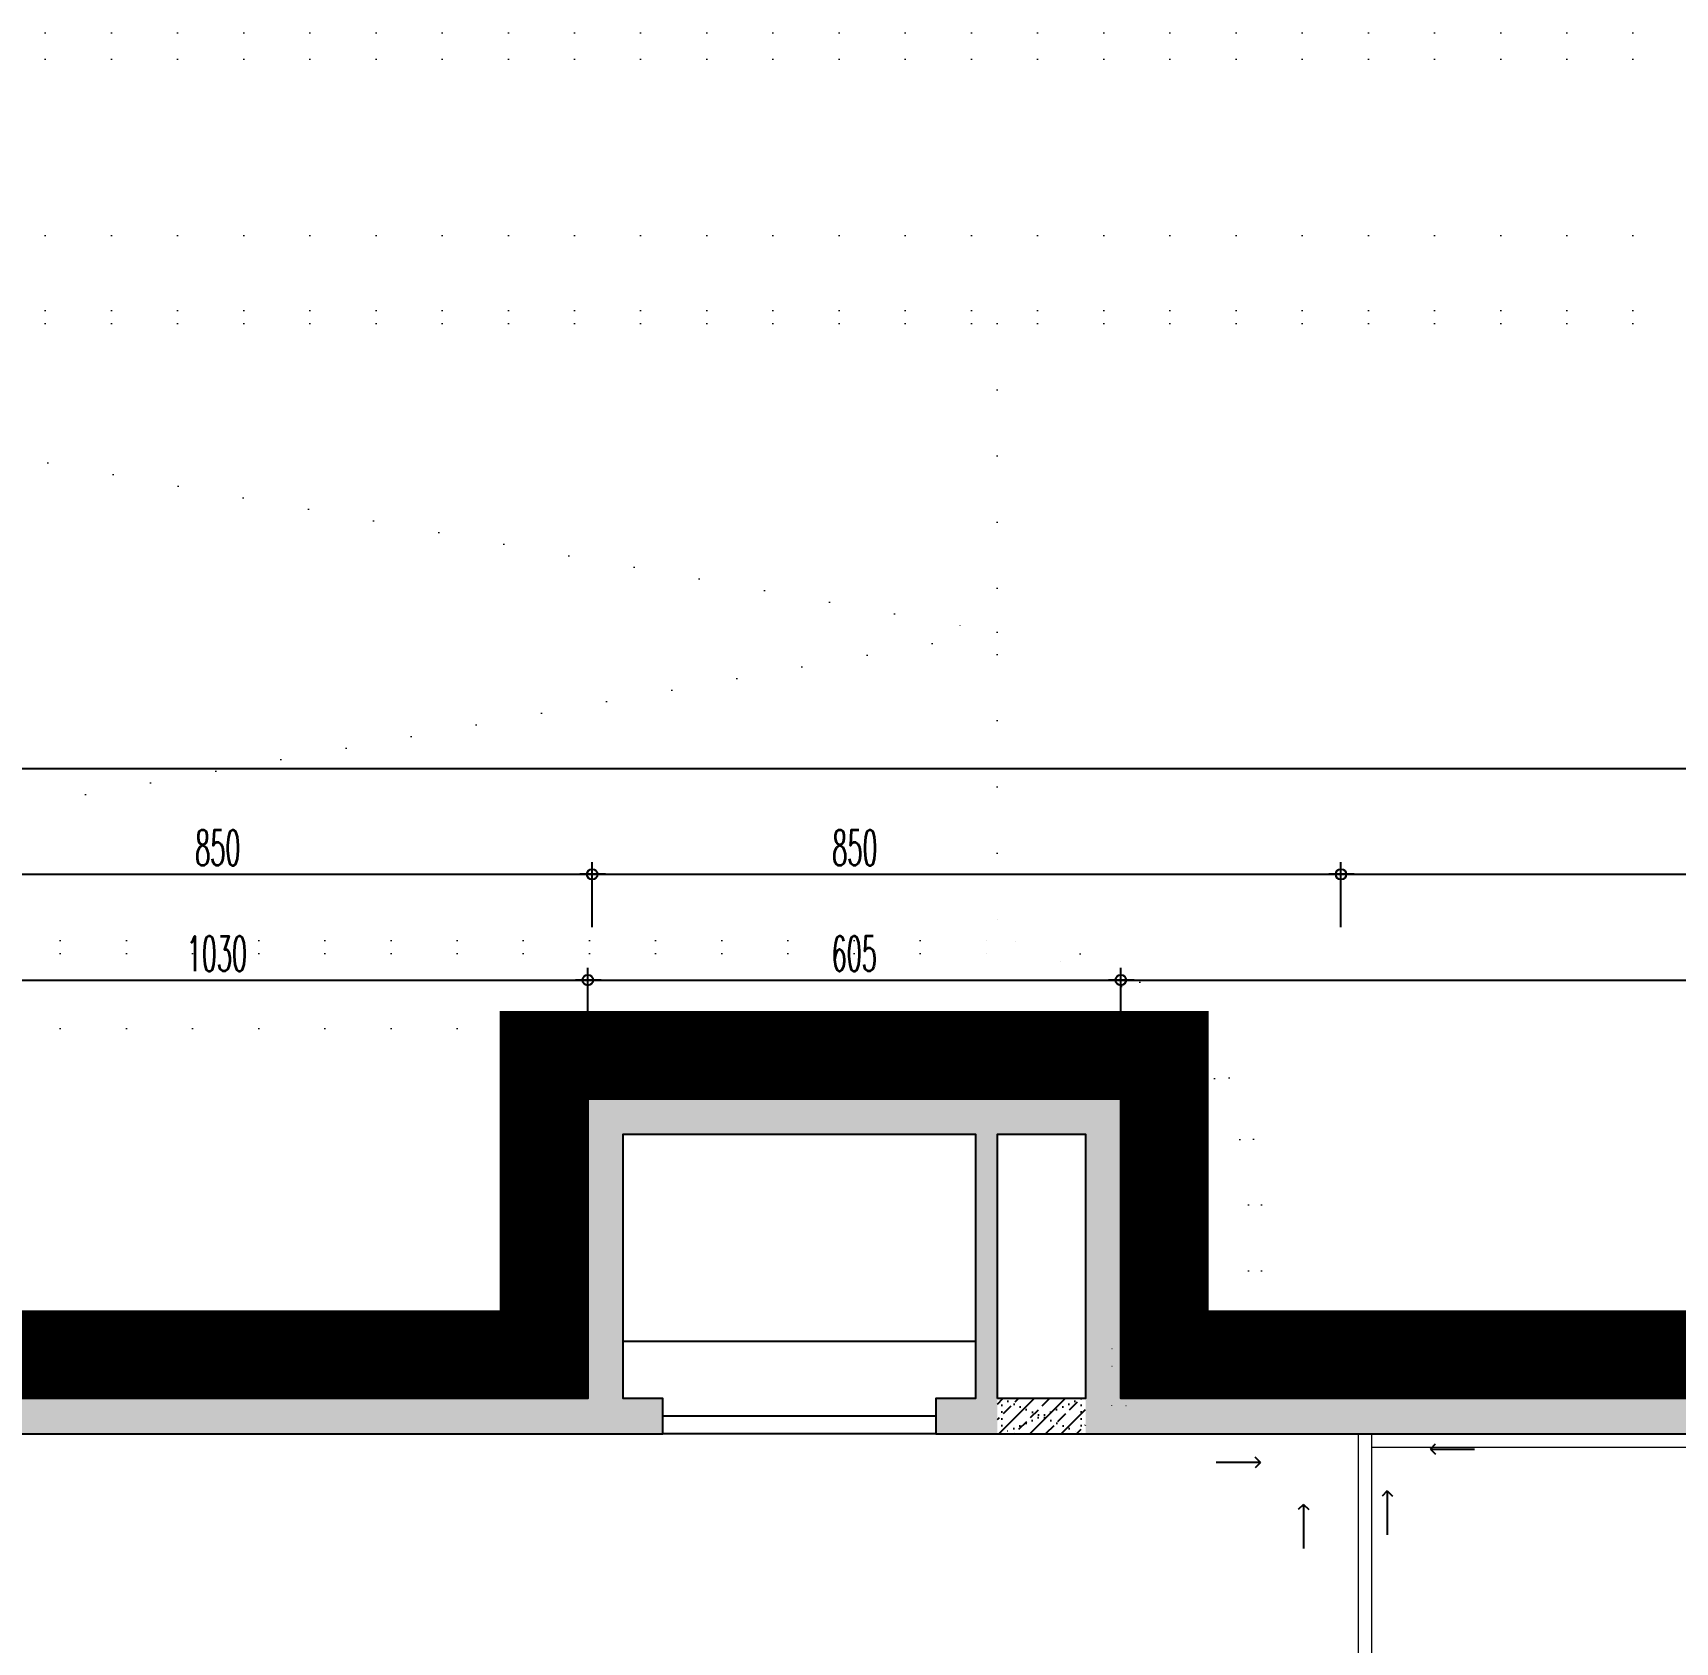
# Model space of a CAD drawing. Extents: x -5598 to 26293, y -3808 to 13850.
# Drawn here: x 1340 to 3204, y 12024 to 13850 of the extents above; entities that cross this region are included whole.
import ezdxf

# ---------------------------------------------------------------- set-up
doc = ezdxf.new("R2010")
doc.units = 0
doc.header["$LTSCALE"] = 100
doc.header["$MEASUREMENT"] = 0
doc.linetypes.add('DOT', pattern=[0.25, 0, -0.25])
for name, color, linetype in [('GOR', 7, 'Continuous'), ('KOLON', 7, 'Continuous'), ('OK', 7, 'Continuous'), ('OLCU DIS', 7, 'Continuous'), ('SOLID', 7, 'Continuous'), ('TARAMA', 7, 'Continuous')]:
    doc.layers.add(name, color=color, linetype=linetype)
for name, color, linetype, lineweight in [('Y-DUVAR ALCIPAN', 94, 'Continuous', 20), ('Y-DUVAR BIMS', 14, 'Continuous', 25), ('Y-DUVAR GAZBETON', 161, 'Continuous', 20), ('YOLLAR', 7, 'Continuous', 15)]:
    doc.layers.add(name, color=color, linetype=linetype, lineweight=lineweight)
doc.styles.add('olcu', font='romans.shx', dxfattribs={"width": 0.5})
doc.dimstyles.new('1-200', dxfattribs={"dimtxt": 40, "dimasz": 2, "dimexe": 0, "dimexo": 0, "dimgap": 10, "dimtad": 1, "dimdec": 4, "dimrnd": 0.1, "dimzin": 9, "dimdsep": 46, "dimtxsty": 'olcu', "dimblk1": 'SOL', "dimblk2": 'SAG', "dimsah": 1, "dimcen": 0, "dimse1": 1, "dimse2": 1, "dimclre": 13, "dimadec": 0, "dimazin": 0, "dimtfac": 1, "dimtdec": 4, "dimtix": 1, "dimtmove": 2, "dimatfit": 2, "dimldrblk": 'SOL', "dimfxl": 0, "dimtolj": 1, "dimarcsym": 0})
pattern_1 = [(45, (-5880, -12320), (-17.67767, 17.67767), []), (45, (-5862.322, -12320), (-17.67767, 17.67767), [12.5, -6.25])]

# ---------------------------------------------------------------- blocks, each defined once
blk = doc.blocks.new('*U550')
at = {"color": 0, "linetype": 'ByBlock', "ltscale": 3}
for p, q in [((14849.9, 1530), (-5410.1, 1530)), ((14849.9, 1500), (-5410.1, 1500)), ((14849.9, 1300), (-5410.1, 1300)), ((14849.9, 1215), (-5410.1, 1215)), ((14849.9, 1200), (-5410.1, 1200)), ((-5410.1, 500), (-3445.1, 500)), ((-5410.1, 485), (-3445.1, 485)), ((-5410.1, 400), (-3445.1, 400)), ((-3245.1, 200), (-3245.1, 36.9)), ((-3160.1, 200), (-3160.1, -20)), ((-3145.1, 200), (-3145.1, -20)), ((-3315, 36.9), (-3245.1, 36.9))]:
    blk.add_line(p, q, dxfattribs=at)
at = {"color": 16, "linetype": 'ByBlock', "ltscale": 3}
for p, q in [((-5410.1, 1200), (-3445.1, 850)), ((-3445.1, 1200), (-3445.1, 500)), ((-3445.1, 850), (-5410.1, 500))]:
    blk.add_line(p, q, dxfattribs=at)
at = {"color": 0, "linetype": 'ByBlock', "ltscale": 3}
for points in [[(-3315, 16.9), (-3299, 16.9), (-3299, -28.1), (-3315, -28.1)], [(-3299, -1), (-3255.6, -1), (-3255.6, -5), (-3299, -5)], [(-3255.6, -1), (-2450.6, -1), (-2450.6, -5), (-3255.6, -5)]]:
    blk.add_lwpolyline(points, close=True, dxfattribs=at)
for radius in [300, 285, 200]:
    blk.add_arc((-3445.1, 200), radius, 0, 90, dxfattribs=at)
blk = doc.blocks.new('TASIYICI SISTEM (1.BODRUM KAT)')
at = {"layer": 'TARAMA'}
h = blk.add_hatch(dxfattribs=at)
h.set_pattern_fill('ANSI33', color=253, scale=100)
h.set_pattern_definition(pattern_1)
h.paths.add_polyline_path([(14455, -490), (14410, -490), (14410, -190), (14810, -190), (14810, -490), (14765, -490), (14765, -530), (14890, -530), (14890, -1480), (15145, -1480), (15145, -1450), (14920, -1450), (14920, -530), (15350, -530), (15350, -4295.5), (15370, -4340.5), (15390, -4295.5), (15390, -490), (14850, -490), (14850, -150), (14370, -150), (14370, -490), (9600, -490), (9600, -150), (9120, -150), (9120, -490), (7560, -490), (7560, -150), (7080, -150), (7080, -490), (6625, -490), (6625, -150), (5645, -150), (5645, -490), (5200, -490), (5200, -150), (4720, -150), (4720, -490), (2000, -490), (2000, -150), (1520, -150), (1520, -490), (375, -490), (375, -150), (-55, -150), (-55, -110), (-2165, -110), (-2165, -20), (-3305, -20), (-3305, 320), (-3910, 320), (-3910, -20), (-4940, -20), (-4940, 320), (-5610, 320), (-5610, -20), (-6080, -20), (-6080, -60), (-5525, -60), (-5525, -20), (-5570, -20), (-5570, 280), (-5170, 280), (-5170, -20), (-5215, -20), (-5215, -60), (-5110, -60), (-5110, -20), (-5145, -20), (-5145, 280), (-4980, 280), (-4980, -20), (-5020, -20), (-5020, -60), (-3825, -60), (-3825, -20), (-3870, -20), (-3870, 280), (-3470, 280), (-3470, -20), (-3515, -20), (-3515, -60), (-3445, -60), (-3445, -20), (-3445, 280), (-3345, 280), (-3345, -60), (-2225, -60), (-2225, -190), (-2095, -190), (-2095, -150), (-1385, -150), (-1385, -265), (-1355, -265), (-1355, -150), (-1005, -150), (-1005, -265), (-975, -265), (-975, -150), (-95, -150), (-95, -580), (-975, -580), (-975, -405), (-1005, -405), (-1005, -610), (-65, -610), (-65, -530), (205, -530), (205, -490), (-65, -490), (-65, -190), (335, -190), (335, -490), (325, -490), (325, -530), (1605, -530), (1605, -490), (1560, -490), (1560, -190), (1960, -190), (1960, -490), (1915, -490), (1915, -530), (4805, -530), (4805, -490), (4760, -490), (4760, -190), (5160, -190), (5160, -490), (5115, -490), (5115, -530), (6445, -530), (6445, -490), (5685, -490), (5685, -190), (6585, -190), (6585, -530), (7165, -530), (7165, -490), (7120, -490), (7120, -190), (7520, -190), (7520, -490), (7475, -490), (7475, -530), (9205, -530), (9205, -490), (9160, -490), (9160, -190), (9560, -190), (9560, -490), (9515, -490), (9515, -530), (14455, -530)])
h = blk.add_hatch(dxfattribs=at)
h.set_pattern_fill('ANSI33', color=253, scale=100, style=2)
h.set_pattern_definition(pattern_1)
h.paths.add_polyline_path([(-3440, -20), (-3445, -20), (-3445, -60), (-3440, -60)])
h.paths.add_polyline_path([(-3350, -20), (-3440, -20), (-3440, -60), (-3350, -60)])
h.paths.add_polyline_path([(-3345, -20), (-3350, -20), (-3350, -60), (-3345, -60)])
at = {"layer": 'GOR', "color": 6}
blk.add_line((-3870, 45), (-3470, 45), dxfattribs=at)
at = {"layer": 'KOLON', "color": 4, "linetype": 'DOT', "ltscale": 0.3}
for p, q in [((-3440, -20), (-3440, -60)), ((-3440, -20), (-3350, -60)), ((-3350, -20), (-3440, -60)), ((-3350, -20), (-3350, -60))]:
    blk.add_line(p, q, dxfattribs=at)
at = {"layer": 'KOLON', "color": 4}
for points in [[(-55, -110), (-2165, -110), (-2165, -20), (-3305, -20), (-3305, 320), (-3910, 320), (-3910, -20), (-4940, -20)], [(-5020, -60), (-3825, -60), (-3825, -20), (-3870, -20), (-3870, 280), (-3470, 280), (-3470, -20), (-3515, -20), (-3515, -60), (-2225, -60), (-2225, -190), (-2095, -190), (-2095, -150), (-1385, -150), (-1385, -265), (-1355, -265), (-1355, -150), (-1005, -150)], [(-3445, -20), (-3445, 280), (-3345, 280), (-3345, -20), (-3445, -20)]]:
    blk.add_lwpolyline(points, dxfattribs=at)
at = {"layer": 'Y-DUVAR BIMS'}
for p, q in [((-3515, -40), (-3825, -40)), ((-3515, -60), (-3825, -60))]:
    blk.add_line(p, q, dxfattribs=at)
blk = doc.blocks.new('OK-EGIM')
at = {"color": 0, "ltscale": 200}
for points in [[(50, 0), (0, 0)], [(50, 0), (44.2, 5.9)], [(50, 0), (44.2, -5.9)]]:
    blk.add_lwpolyline(points, dxfattribs=at)
blk = doc.blocks.new('SOL')
at = {"color": 0}
for p, q in [((0, 30), (0, -6.96)), ((7.58, 0), (-6.97, 0))]:
    blk.add_line(p, q, dxfattribs=at)
blk.add_circle((0, 0), 3, dxfattribs=at)
blk = doc.blocks.new('SAG')
at = {"color": 0}
for p, q in [((7.58, 0), (-6.97, 0)), ((0, -30), (0, 6.96))]:
    blk.add_line(p, q, dxfattribs=at)
blk.add_circle((0, 0), 3, dxfattribs=at)
blk = doc.blocks.new('*D372')
at = {"layer": 'OLCU DIS', "color": 0, "lineweight": -2, "transparency": 16777216}
blk.add_line((942, 12775), (1968, 12775), dxfattribs=at)
at = {"layer": 'OLCU DIS', "color": 0, "lineweight": -2, "transparency": 16777216, "xscale": 2, "yscale": 2, "zscale": 2, "rotation": 180}
blk.add_blockref('SOL', (940, 12775), dxfattribs=at)
at = {"layer": 'OLCU DIS', "color": 0, "lineweight": -2, "transparency": 16777216, "xscale": 2, "yscale": 2, "zscale": 2}
blk.add_blockref('SAG', (1970, 12775), dxfattribs=at)
at = {"layer": 'OLCU DIS', "color": 0, "transparency": 16777216, "insert": (1548.9, 12805), "char_height": 40, "attachment_point": 5, "style": 'olcu'}
blk.add_mtext('\\A1;1030', dxfattribs=at)
blk = doc.blocks.new('*D373')
at = {"layer": 'OLCU DIS', "color": 0, "lineweight": -2, "transparency": 16777216}
blk.add_line((1972, 12775), (2573, 12775), dxfattribs=at)
at = {"layer": 'OLCU DIS', "color": 0, "lineweight": -2, "transparency": 16777216, "xscale": 2, "yscale": 2, "zscale": 2, "rotation": 180}
blk.add_blockref('SOL', (1970, 12775), dxfattribs=at)
at = {"layer": 'OLCU DIS', "color": 0, "lineweight": -2, "transparency": 16777216, "xscale": 2, "yscale": 2, "zscale": 2}
blk.add_blockref('SAG', (2575, 12775), dxfattribs=at)
at = {"layer": 'OLCU DIS', "color": 0, "transparency": 16777216, "insert": (2272.5, 12805), "char_height": 40, "attachment_point": 5, "style": 'olcu'}
blk.add_mtext('\\A1;605', dxfattribs=at)
blk = doc.blocks.new('*D374')
at = {"layer": 'OLCU DIS', "color": 0, "lineweight": -2, "transparency": 16777216}
blk.add_line((2577, 12775), (3713, 12775), dxfattribs=at)
at = {"layer": 'OLCU DIS', "color": 0, "lineweight": -2, "transparency": 16777216, "xscale": 2, "yscale": 2, "zscale": 2, "rotation": 180}
blk.add_blockref('SOL', (2575, 12775), dxfattribs=at)
at = {"layer": 'OLCU DIS', "color": 0, "lineweight": -2, "transparency": 16777216, "xscale": 2, "yscale": 2, "zscale": 2}
blk.add_blockref('SAG', (3715, 12775), dxfattribs=at)
at = {"layer": 'OLCU DIS', "color": 0, "transparency": 16777216, "insert": (3248.5, 12805), "char_height": 40, "attachment_point": 5, "style": 'olcu'}
blk.add_mtext('\\A1;1140', dxfattribs=at)
blk = doc.blocks.new('*D400')
at = {"layer": 'OLCU DIS', "color": 0, "lineweight": -2, "transparency": 16777216}
blk.add_line((1127, 12895), (1973, 12895), dxfattribs=at)
at = {"layer": 'OLCU DIS', "color": 0, "lineweight": -2, "transparency": 16777216, "xscale": 2, "yscale": 2, "zscale": 2, "rotation": 180}
blk.add_blockref('SOL', (1125, 12895), dxfattribs=at)
at = {"layer": 'OLCU DIS', "color": 0, "lineweight": -2, "transparency": 16777216, "xscale": 2, "yscale": 2, "zscale": 2}
blk.add_blockref('SAG', (1975, 12895), dxfattribs=at)
at = {"layer": 'OLCU DIS', "color": 0, "transparency": 16777216, "insert": (1550, 12925), "char_height": 40, "attachment_point": 5, "style": 'olcu'}
blk.add_mtext('\\A1;850', dxfattribs=at)
blk = doc.blocks.new('*D401')
at = {"layer": 'OLCU DIS', "color": 0, "lineweight": -2, "transparency": 16777216}
blk.add_line((1977, 12895), (2823, 12895), dxfattribs=at)
at = {"layer": 'OLCU DIS', "color": 0, "lineweight": -2, "transparency": 16777216, "xscale": 2, "yscale": 2, "zscale": 2, "rotation": 180}
blk.add_blockref('SOL', (1975, 12895), dxfattribs=at)
at = {"layer": 'OLCU DIS', "color": 0, "lineweight": -2, "transparency": 16777216, "xscale": 2, "yscale": 2, "zscale": 2}
blk.add_blockref('SAG', (2825, 12895), dxfattribs=at)
at = {"layer": 'OLCU DIS', "color": 0, "transparency": 16777216, "insert": (2273.2, 12925), "char_height": 40, "attachment_point": 5, "style": 'olcu'}
blk.add_mtext('\\A1;850', dxfattribs=at)
blk = doc.blocks.new('*D402')
at = {"layer": 'OLCU DIS', "color": 0, "lineweight": -2, "transparency": 16777216}
blk.add_line((2827, 12895), (3673, 12895), dxfattribs=at)
at = {"layer": 'OLCU DIS', "color": 0, "lineweight": -2, "transparency": 16777216, "xscale": 2, "yscale": 2, "zscale": 2, "rotation": 180}
blk.add_blockref('SOL', (2825, 12895), dxfattribs=at)
at = {"layer": 'OLCU DIS', "color": 0, "lineweight": -2, "transparency": 16777216, "xscale": 2, "yscale": 2, "zscale": 2}
blk.add_blockref('SAG', (3675, 12895), dxfattribs=at)
at = {"layer": 'OLCU DIS', "color": 0, "transparency": 16777216, "insert": (3250, 12925), "char_height": 40, "attachment_point": 5, "style": 'olcu'}
blk.add_mtext('\\A1;850', dxfattribs=at)
blk = doc.blocks.new('*D438')
at = {"layer": 'OLCU DIS', "color": 0, "lineweight": -2, "transparency": 16777216}
blk.add_line((-2968, 13015), (21268, 13015), dxfattribs=at)
at = {"layer": 'OLCU DIS', "color": 0, "lineweight": -2, "transparency": 16777216, "xscale": 2, "yscale": 2, "zscale": 2, "rotation": 180}
blk.add_blockref('SOL', (-2970, 13015), dxfattribs=at)
at = {"layer": 'OLCU DIS', "color": 0, "lineweight": -2, "transparency": 16777216, "xscale": 2, "yscale": 2, "zscale": 2}
blk.add_blockref('SAG', (21270, 13015), dxfattribs=at)
at = {"layer": 'OLCU DIS', "color": 0, "transparency": 16777216, "insert": (9252.5, 13045), "char_height": 40, "attachment_point": 5, "style": 'olcu'}
blk.add_mtext('\\A1;24240', dxfattribs=at)
blk = doc.blocks.new('*D439')
at = {"layer": 'OLCU DIS', "color": 0, "lineweight": -2, "transparency": 16777216}
blk.add_line((21870, 12638), (21870, 12302), dxfattribs=at)
at = {"layer": 'OLCU DIS', "color": 0, "lineweight": -2, "transparency": 16777216, "xscale": 2, "yscale": 2, "zscale": 2}
for name, p, rotation in [('SOL', (21870, 12640), 90), ('SAG', (21870, 12300), 270)]:
    blk.add_blockref(name, p, dxfattribs=dict(at, rotation=rotation))
at = {"layer": 'OLCU DIS', "color": 0, "transparency": 16777216, "insert": (21840, 12470), "char_height": 40, "attachment_point": 5, "rotation": 90, "style": 'olcu'}
blk.add_mtext('\\A1;340', dxfattribs=at)
blk = doc.blocks.new('*D440')
at = {"layer": 'OLCU DIS', "color": 0, "lineweight": -2, "transparency": 16777216}
blk.add_line((21870, 12298), (21870, 12212), dxfattribs=at)
at = {"layer": 'OLCU DIS', "color": 0, "lineweight": -2, "transparency": 16777216, "xscale": 2, "yscale": 2, "zscale": 2}
for name, p, rotation in [('SOL', (21870, 12300), 90), ('SAG', (21870, 12210), 270)]:
    blk.add_blockref(name, p, dxfattribs=dict(at, rotation=rotation))
at = {"layer": 'OLCU DIS', "color": 0, "transparency": 16777216, "insert": (21840, 12255), "char_height": 40, "attachment_point": 5, "rotation": 90, "style": 'olcu'}
blk.add_mtext('\\A1;90', dxfattribs=at)

msp = doc.modelspace()

# ---------------------------------------------------------------- linework, layer by layer
at = {"layer": 'SOLID', "color": 251, "const_width": 100}
msp.add_lwpolyline([(-2990.23412, 2200), (-2700, 2200), (-2700, 7485), (-3020, 7485), (-3020, 10110), (-2810, 10110), (-2810, 12400), (-160, 12400), (-160, 12350), (220, 12350), (220, 12690), (990, 12690), (990, 12350), (1920, 12350), (1920, 12690), (2625, 12690), (2625, 12350), (3765.00004, 12350), (3765.00004, 12260), (5875, 12260)], dxfattribs=at)
at = {"layer": 'Y-DUVAR ALCIPAN'}
msp.add_lwpolyline([(2860, 12245), (3655.00004, 12244.74995)], dxfattribs=at)
at = {"layer": 'Y-DUVAR GAZBETON'}
for p, q in [((2845, 11760), (2845, 12260)), ((2860, 11760), (2860, 12260))]:
    msp.add_line(p, q, dxfattribs=at)

# ---------------------------------------------------------------- block references
at = {"layer": 'KOLON'}
msp.add_blockref('TASIYICI SISTEM (1.BODRUM KAT)', (5880, 12320), dxfattribs=at)
at = {"layer": 'OK', "color": 252}
for p, rotation in [((2683.5, 12227.5), 359.9999988256166), ((2782.5, 12130), 90.00000000000004)]:
    msp.add_blockref('OK-EGIM', p, dxfattribs=dict(at, rotation=rotation))
at = {"layer": 'OK', "color": 252, "xscale": -1}
for p, rotation in [((2976.5, 12242.75), 1.1743834705e-06), ((2877.5, 12145.25), 270)]:
    msp.add_blockref('OK-EGIM', p, dxfattribs=dict(at, rotation=rotation))
at = {"layer": 'YOLLAR', "color": 9, "linetype": 'DOT'}
msp.add_blockref('*U550', (5880, 12320.00004), dxfattribs=at)

# ---------------------------------------------------------------- dimensions: what is measured, and where the dimension line sits
at = {"layer": 'OLCU DIS', "color": 7}
for base, p1, p2, picture, middle in [((21270, 13015), (-2970, 12715), (21270, 12715), '*D438', (9252.53122, 13045)), ((2825, 12895), (1975, 12895), (2825, 12895), '*D401', (2273.20294, 12925)), ((1970, 12775), (940, 12640), (1970, 12640), '*D372', (1548.93038, 12805)), ((3715.00004, 12775), (2575, 12640), (3715.00004, 12300), '*D374', (3248.53544, 12805))]:
    dim = msp.add_linear_dim(base=base, p1=p1, p2=p2, dimstyle='1-200', dxfattribs=at)
    dim.commit()
    dim.dimension.update_dxf_attribs({"geometry": picture, "text_midpoint": middle, "dimtype": 160})
for base, p1, p2, picture, middle in [((1975, 12895), (1125, 12895), (1975, 12895), '*D400', (1550, 12925)), ((3675, 12895), (2825, 12895), (3675, 12895), '*D402', (3250, 12925)), ((2575, 12775), (1970, 12640), (2575, 12640), '*D373', (2272.5, 12805))]:
    dim = msp.add_linear_dim(base=base, p1=p1, p2=p2, dimstyle='1-200', dxfattribs=at)
    dim.commit()
    dim.dimension.update_dxf_attribs({"geometry": picture, "text_midpoint": middle})
for base, p1, p2, picture, middle in [((21870.00016, 12300), (2575, 12640), (2575, 12300), '*D439', (21840.00016, 12470)), ((21870.00016, 12210), (2575, 12300), (3715.00004, 12210), '*D440', (21840.00016, 12255))]:
    dim = msp.add_linear_dim(base=base, p1=p1, p2=p2, angle=90, dimstyle='1-200', dxfattribs=at)
    dim.commit()
    dim.dimension.update_dxf_attribs({"geometry": picture, "text_midpoint": middle})

doc.saveas('drawing.dxf')
